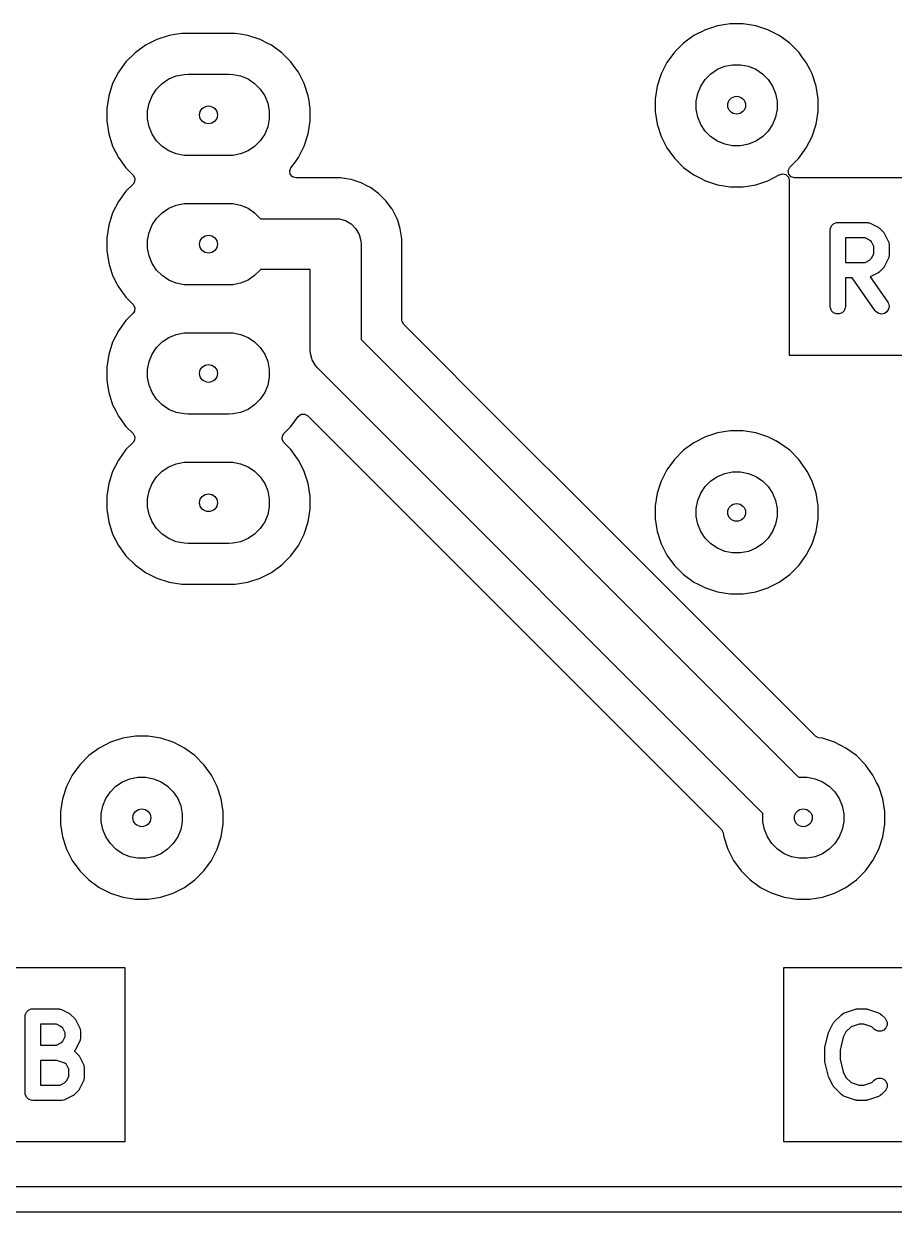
# Model space of a CAD drawing. Extents: x 20 to 124, y -124 to -20.
# Drawn here: x 71.18 to 88.29, y -124 to -100.65 of the extents above; entities that cross this region are included whole.
import ezdxf

# ---------------------------------------------------------------- set-up
doc = ezdxf.new("R2010")
doc.units = 0
doc.layers.add('BLACK', color=7, linetype='CONTINUOUS')
doc.layers.add('WHITE', color=7, linetype='CONTINUOUS')

msp = doc.modelspace()

# ---------------------------------------------------------------- linework, layer by layer
at = {"layer": 'BLACK', "linetype": 'CONTINUOUS'}
for p, q in [((74.188076, -100.854699), (74.035214, -100.87891)), ((74.284038, -100.8395), (74.188076, -100.854699)), ((75.335962, -100.8395), (74.284038, -100.8395)), ((75.43193, -100.8547), (75.335962, -100.8395)), ((75.584785, -100.87891), (75.43193, -100.8547)), ((84.575616, -100.76676), (84.351151, -100.881132)), ((84.815214, -100.68891), (84.575616, -100.76676)), ((84.939626, -100.669205), (84.815214, -100.68891)), ((85.064038, -100.6495), (84.939626, -100.669205)), ((85.315962, -100.6495), (85.064038, -100.6495)), ((85.564785, -100.68891), (85.315962, -100.6495)), ((85.804383, -100.76676), (85.564785, -100.68891)), ((85.958747, -100.845413), (85.804383, -100.76676)), ((86.028845, -100.88113), (85.958747, -100.845413)), ((73.571151, -101.071132), (73.36735, -101.219201)), ((73.795616, -100.95676), (73.571151, -101.071132)), ((74.035214, -100.87891), (73.795616, -100.95676)), ((75.824383, -100.95676), (75.584785, -100.87891)), ((75.978747, -101.035413), (75.824383, -100.95676)), ((76.048845, -101.07113), (75.978747, -101.035413)), ((76.048847, -101.071131), (76.048845, -101.07113)), ((76.048848, -101.071132), (76.048847, -101.071131)), ((76.252649, -101.219201), (76.048848, -101.071132)), ((84.147345, -101.029205), (83.969205, -101.207345)), ((84.14735, -101.029201), (84.147345, -101.029205)), ((84.351151, -100.881132), (84.14735, -101.029201)), ((86.028847, -100.881131), (86.028845, -100.88113)), ((86.028848, -100.881132), (86.028847, -100.881131)), ((86.232649, -101.029201), (86.028848, -100.881132)), ((86.232654, -101.029205), (86.232649, -101.029201)), ((86.410794, -101.207345), (86.232654, -101.029205)), ((73.367345, -101.219205), (73.189205, -101.397345)), ((73.36735, -101.219201), (73.367345, -101.219205)), ((76.252654, -101.219205), (76.252649, -101.219201)), ((76.430794, -101.397345), (76.252654, -101.219205)), ((83.969201, -101.20735), (83.821132, -101.411151)), ((83.969205, -101.207345), (83.969201, -101.20735)), ((86.410798, -101.20735), (86.410794, -101.207345)), ((86.480691, -101.30355), (86.410798, -101.20735)), ((86.55887, -101.411155), (86.480691, -101.30355)), ((73.189201, -101.39735), (73.041132, -101.601151)), ((73.189205, -101.397345), (73.189201, -101.39735)), ((76.430798, -101.39735), (76.430794, -101.397345)), ((76.495239, -101.486046), (76.430798, -101.39735)), ((76.57887, -101.601155), (76.495239, -101.486046)), ((83.821132, -101.411151), (83.70676, -101.635616)), ((84.682485, -101.631592), (84.812883, -101.544463)), ((84.812883, -101.544463), (84.957772, -101.484448)), ((84.957772, -101.484448), (85.111586, -101.453852)), ((85.111586, -101.453852), (85.268414, -101.453852)), ((85.268414, -101.453852), (85.422228, -101.484448)), ((85.422228, -101.484448), (85.567117, -101.544463)), ((85.567117, -101.544463), (85.697515, -101.631592)), ((86.631747, -101.554184), (86.55887, -101.411155)), ((86.673239, -101.635616), (86.631747, -101.554184)), ((73.041132, -101.601151), (72.92676, -101.825616)), ((73.902485, -101.821592), (74.032883, -101.734463)), ((74.032883, -101.734463), (74.177772, -101.674448)), ((74.177772, -101.674448), (74.331586, -101.643852)), ((74.331586, -101.643852), (74.41, -101.64)), ((74.41, -101.64), (75.21, -101.64)), ((75.21, -101.64), (75.288414, -101.643852)), ((75.288414, -101.643852), (75.442228, -101.674448)), ((75.442228, -101.674448), (75.587117, -101.734463)), ((75.587117, -101.734463), (75.717515, -101.821592)), ((76.651747, -101.744184), (76.57887, -101.601155)), ((76.693239, -101.825616), (76.651747, -101.744184)), ((83.70676, -101.635616), (83.62891, -101.875214)), ((84.484463, -101.872883), (84.571592, -101.742485)), ((84.571592, -101.742485), (84.682485, -101.631592)), ((85.697515, -101.631592), (85.808408, -101.742485)), ((85.808408, -101.742485), (85.895537, -101.872883)), ((86.673239, -101.635618), (86.673239, -101.635616)), ((86.673241, -101.635621), (86.673239, -101.635618)), ((86.75109, -101.875215), (86.673241, -101.635621)), ((72.92676, -101.825616), (72.84891, -102.065214)), ((73.704463, -102.062883), (73.791592, -101.932485)), ((73.791592, -101.932485), (73.902485, -101.821592)), ((75.717515, -101.821592), (75.828408, -101.932485)), ((75.828408, -101.932485), (75.915537, -102.062883)), ((76.693239, -101.825618), (76.693239, -101.825616)), ((76.693241, -101.825621), (76.693239, -101.825618)), ((76.77109, -102.065215), (76.693241, -101.825621)), ((83.62891, -101.875214), (83.5895, -102.124038)), ((84.393852, -102.171586), (84.424448, -102.017772)), ((84.424448, -102.017772), (84.484463, -101.872883)), ((85.895537, -101.872883), (85.955552, -102.017772)), ((85.955552, -102.017772), (85.986148, -102.171586)), ((86.7905, -102.124038), (86.75109, -101.875215)), ((72.84891, -102.065214), (72.8095, -102.314038)), ((73.613852, -102.361586), (73.644448, -102.207772)), ((73.644448, -102.207772), (73.704463, -102.062883)), ((75.915537, -102.062883), (75.975552, -102.207772)), ((75.975552, -102.207772), (76.006148, -102.361586)), ((76.780407, -102.124038), (76.77109, -102.065215)), ((76.8105, -102.314038), (76.780407, -102.124038)), ((83.5895, -102.124038), (83.5895, -102.375961)), ((84.393852, -102.328414), (84.393852, -102.171586)), ((85.986148, -102.171586), (85.986148, -102.328414)), ((86.7905, -102.375962), (86.7905, -102.124038)), ((72.8095, -102.314038), (72.8095, -102.565961)), ((73.613852, -102.518414), (73.613852, -102.361586)), ((76.006148, -102.361586), (76.006148, -102.518414)), ((76.8105, -102.565962), (76.8105, -102.314038)), ((83.5895, -102.375961), (83.62891, -102.624785)), ((84.424448, -102.482228), (84.393852, -102.328414)), ((84.484463, -102.627117), (84.424448, -102.482228)), ((85.955552, -102.482228), (85.895537, -102.627117)), ((85.986148, -102.328414), (85.955552, -102.482228)), ((86.75109, -102.624785), (86.7905, -102.375962)), ((72.8095, -102.565961), (72.84891, -102.814785)), ((73.644448, -102.672228), (73.613852, -102.518414)), ((73.704463, -102.817117), (73.644448, -102.672228)), ((75.975552, -102.672228), (75.915537, -102.817117)), ((76.006148, -102.518414), (75.975552, -102.672228)), ((76.77109, -102.814785), (76.8105, -102.565962)), ((83.62891, -102.624785), (83.70676, -102.864383)), ((84.571592, -102.757515), (84.484463, -102.627117)), ((85.895537, -102.627117), (85.808408, -102.757515)), ((86.673241, -102.864379), (86.75109, -102.624785)), ((72.84891, -102.814785), (72.92676, -103.054383)), ((73.791592, -102.947515), (73.704463, -102.817117)), ((73.902485, -103.058408), (73.791592, -102.947515)), ((75.828408, -102.947515), (75.717515, -103.058408)), ((75.915537, -102.817117), (75.828408, -102.947515)), ((76.693241, -103.054379), (76.77109, -102.814785)), ((83.70676, -102.864383), (83.821132, -103.088848)), ((84.682485, -102.868408), (84.571592, -102.757515)), ((84.812883, -102.955537), (84.682485, -102.868408)), ((84.957772, -103.015552), (84.812883, -102.955537)), ((85.567117, -102.955537), (85.422228, -103.015552)), ((85.697515, -102.868408), (85.567117, -102.955537)), ((85.808408, -102.757515), (85.697515, -102.868408)), ((86.55887, -103.088845), (86.673241, -102.864379)), ((72.92676, -103.054383), (73.041132, -103.278848)), ((74.032883, -103.145537), (73.902485, -103.058408)), ((74.177772, -103.205552), (74.032883, -103.145537)), ((74.331586, -103.236148), (74.177772, -103.205552)), ((75.442228, -103.205552), (75.288414, -103.236148)), ((75.587117, -103.145537), (75.442228, -103.205552)), ((75.717515, -103.058408), (75.587117, -103.145537)), ((76.57887, -103.278845), (76.693241, -103.054379)), ((83.821132, -103.088848), (83.969201, -103.292649)), ((85.111586, -103.046148), (84.957772, -103.015552)), ((85.268414, -103.046148), (85.111586, -103.046148)), ((85.422228, -103.015552), (85.268414, -103.046148)), ((86.410793, -103.292656), (86.55887, -103.088845)), ((73.041132, -103.278848), (73.189201, -103.482649)), ((74.41, -103.24), (74.331586, -103.236148)), ((75.21, -103.24), (74.41, -103.24)), ((75.288414, -103.236148), (75.21, -103.24)), ((76.430824, -103.482615), (76.519103, -103.361106)), ((76.519103, -103.361106), (76.57887, -103.278845)), ((83.969201, -103.292649), (83.969205, -103.292654)), ((83.969205, -103.292654), (84.147345, -103.470794)), ((86.240454, -103.462995), (86.309495, -103.393954)), ((86.309495, -103.393954), (86.410793, -103.292656)), ((73.189201, -103.482649), (73.189205, -103.482654)), ((73.189205, -103.482654), (73.32887, -103.622319)), ((73.32887, -103.622319), (73.362355, -103.683642)), ((76.408404, -103.537853), (76.430824, -103.482615)), ((76.418348, -103.607011), (76.408404, -103.537853)), ((76.464103, -103.659815), (76.418348, -103.607011)), ((76.531142, -103.6795), (76.464103, -103.659815)), ((84.147345, -103.470794), (84.14735, -103.470798)), ((84.14735, -103.470798), (84.239644, -103.537853)), ((84.239644, -103.537853), (84.351155, -103.61887)), ((84.351155, -103.61887), (84.480079, -103.68456)), ((85.804379, -103.733241), (86.028845, -103.61887)), ((86.028845, -103.61887), (86.028849, -103.618866)), ((86.028849, -103.618866), (86.028853, -103.618865)), ((86.028853, -103.618865), (86.033001, -103.616324)), ((86.033001, -103.616324), (86.034033, -103.618009)), ((86.034033, -103.618009), (86.091956, -103.597324)), ((86.091956, -103.597324), (86.160014, -103.61313)), ((86.160014, -103.61313), (86.208724, -103.663221)), ((86.205397, -103.533029), (86.234422, -103.469473)), ((86.215341, -103.602187), (86.205397, -103.533029)), ((86.208724, -103.663221), (86.223071, -103.72112)), ((86.261096, -103.654991), (86.215341, -103.602187)), ((86.234422, -103.469473), (86.240454, -103.462995)), ((86.328135, -103.674676), (86.261096, -103.654991)), ((91.671865, -103.674676), (86.328135, -103.674676)), ((73.32887, -103.797681), (73.189205, -103.937345)), ((73.357371, -103.753334), (73.32887, -103.797681)), ((73.362355, -103.683642), (73.357371, -103.753334)), ((77.414051, -103.6795), (76.531142, -103.6795)), ((77.414052, -103.6795), (77.414051, -103.6795)), ((77.440203, -103.683642), (77.414052, -103.6795)), ((77.616234, -103.711522), (77.440203, -103.683642)), ((77.810923, -103.774781), (77.616234, -103.711522)), ((77.936353, -103.838691), (77.810923, -103.774781)), ((77.99331, -103.867713), (77.936353, -103.838691)), ((77.993312, -103.867714), (77.99331, -103.867713)), ((77.993313, -103.867715), (77.993312, -103.867714)), ((78.158913, -103.988028), (77.993313, -103.867715)), ((84.480079, -103.68456), (84.575616, -103.733239)), ((84.575616, -103.733239), (84.575618, -103.733239)), ((84.575618, -103.733239), (84.575621, -103.733241)), ((84.575621, -103.733241), (84.815215, -103.81109)), ((84.815215, -103.81109), (85.064038, -103.8505)), ((85.064038, -103.8505), (85.064039, -103.8505)), ((85.064039, -103.8505), (85.315961, -103.8505)), ((85.315961, -103.8505), (85.315962, -103.8505)), ((85.315962, -103.8505), (85.564785, -103.81109)), ((85.564785, -103.81109), (85.804379, -103.733241)), ((86.223071, -103.72112), (86.223071, -107.161655)), ((73.041132, -104.141151), (72.92676, -104.365616)), ((73.189201, -103.93735), (73.041132, -104.141151)), ((73.189205, -103.937345), (73.189201, -103.93735)), ((78.303671, -104.132786), (78.158913, -103.988028)), ((78.416256, -104.287749), (78.303671, -104.132786)), ((72.92676, -104.365616), (72.84891, -104.605214)), ((73.791592, -104.472485), (73.902485, -104.361592)), ((73.902485, -104.361592), (74.032883, -104.274463)), ((74.032883, -104.274463), (74.177772, -104.214448)), ((74.177772, -104.214448), (74.331586, -104.183852)), ((74.331586, -104.183852), (74.41, -104.18)), ((74.41, -104.18), (75.21, -104.18)), ((75.21, -104.18), (75.288414, -104.183852)), ((75.288414, -104.183852), (75.442228, -104.214448)), ((75.442228, -104.214448), (75.587117, -104.274463)), ((75.587117, -104.274463), (75.717515, -104.361592)), ((75.717515, -104.361592), (75.828408, -104.472485)), ((78.423987, -104.29839), (78.416256, -104.287749)), ((78.483203, -104.414607), (78.423987, -104.29839)), ((72.84891, -104.605214), (72.829158, -104.729921)), ((73.644448, -104.747772), (73.704463, -104.602883)), ((73.704463, -104.602883), (73.791592, -104.472485)), ((75.828408, -104.472485), (75.833429, -104.48)), ((75.833429, -104.48), (77.3117, -104.48)), ((77.3117, -104.48), (77.376963, -104.484278)), ((77.376963, -104.484278), (77.503042, -104.51806)), ((77.503042, -104.51806), (77.616081, -104.583323)), ((77.616081, -104.583323), (77.708377, -104.675619)), ((78.516918, -104.480776), (78.483203, -104.414607)), ((78.516918, -104.480778), (78.516918, -104.480776)), ((78.51692, -104.480781), (78.516918, -104.480778)), ((78.528586, -104.516685), (78.51692, -104.480781)), ((78.580177, -104.675465), (78.528586, -104.516685)), ((87.053851, -104.619992), (87.095235, -104.578608)), ((87.095235, -104.578608), (87.149307, -104.55621)), ((87.149307, -104.55621), (87.178571, -104.553328)), ((87.178571, -104.553328), (87.75, -104.553328)), ((87.75, -104.553328), (87.779264, -104.55621)), ((87.779264, -104.55621), (87.784244, -104.558273)), ((87.784244, -104.558273), (87.789619, -104.558655)), ((87.789619, -104.558655), (87.817082, -104.569164)), ((87.817082, -104.569164), (87.959939, -104.640593)), ((72.829158, -104.729921), (72.8095, -104.854038)), ((73.613852, -104.901586), (73.644448, -104.747772)), ((77.708377, -104.675619), (77.77364, -104.788658)), ((77.77364, -104.788658), (77.807422, -104.914737)), ((78.6122, -104.877648), (78.580177, -104.675465)), ((87.028571, -104.703328), (87.031453, -104.674064)), ((87.028571, -106.203328), (87.028571, -104.703328)), ((87.031453, -104.674064), (87.053851, -104.619992)), ((87.959939, -104.640593), (87.972534, -104.648521)), ((87.972534, -104.648521), (87.976191, -104.650036)), ((87.976191, -104.650036), (87.980308, -104.653415)), ((87.980308, -104.653415), (87.984825, -104.656258)), ((87.984825, -104.656258), (87.987422, -104.659252)), ((87.987422, -104.659252), (87.998922, -104.66869)), ((87.998922, -104.66869), (88.070351, -104.740118)), ((88.070351, -104.740118), (88.079793, -104.751623)), ((88.079793, -104.751623), (88.082785, -104.754218)), ((88.082785, -104.754218), (88.085624, -104.758728)), ((88.085624, -104.758728), (88.089006, -104.762849)), ((88.089006, -104.762849), (88.090521, -104.766508)), ((88.090521, -104.766508), (88.09845, -104.779103)), ((88.09845, -104.779103), (88.169878, -104.921961)), ((72.8095, -104.854038), (72.8095, -105.105962)), ((73.613852, -105.058414), (73.613852, -104.901586)), ((73.644448, -105.212228), (73.613852, -105.058414)), ((77.807422, -104.914737), (77.8117, -104.98)), ((77.8117, -104.98), (77.8117, -106.854593)), ((78.6122, -106.471653), (78.6122, -104.877648)), ((87.71459, -104.853328), (87.328571, -104.853328)), ((87.328571, -104.853328), (87.328571, -105.339042)), ((87.804004, -104.898035), (87.71459, -104.853328)), ((87.841008, -104.935039), (87.804004, -104.898035)), ((87.885714, -105.024451), (87.841008, -104.935039)), ((87.885714, -105.167918), (87.885714, -105.024451)), ((88.169878, -104.921961), (88.180388, -104.949424)), ((88.180388, -104.949424), (88.180769, -104.954799)), ((88.180769, -104.954799), (88.182832, -104.959778)), ((88.182832, -104.959778), (88.185714, -104.989042)), ((88.185714, -104.989042), (88.185714, -105.203328)), ((72.8095, -105.105962), (72.829199, -105.230338)), ((72.829199, -105.230338), (72.84891, -105.354785)), ((73.704463, -105.357117), (73.644448, -105.212228)), ((87.71459, -105.339042), (87.804002, -105.294336)), ((87.804002, -105.294336), (87.841007, -105.257331)), ((87.841007, -105.257331), (87.885714, -105.167918)), ((88.169878, -105.270409), (88.09845, -105.413267)), ((88.180388, -105.242946), (88.169878, -105.270409)), ((88.180769, -105.23757), (88.180388, -105.242946)), ((88.182832, -105.232592), (88.180769, -105.23757)), ((88.185714, -105.203328), (88.182832, -105.232592)), ((72.84891, -105.354785), (72.92676, -105.594383)), ((73.791592, -105.487515), (73.704463, -105.357117)), ((73.902485, -105.598408), (73.791592, -105.487515)), ((75.828408, -105.487515), (75.717515, -105.598408)), ((75.833429, -105.48), (75.828408, -105.487515)), ((76.8117, -105.48), (75.833429, -105.48)), ((76.8117, -107.0617), (76.8117, -105.48)), ((87.328571, -105.339042), (87.71459, -105.339042)), ((87.972532, -105.54385), (87.959939, -105.551778)), ((87.976192, -105.542335), (87.972532, -105.54385)), ((87.980311, -105.538953), (87.976192, -105.542335)), ((87.984825, -105.536113), (87.980311, -105.538953)), ((87.987421, -105.533119), (87.984825, -105.536113)), ((87.998923, -105.52368), (87.987421, -105.533119)), ((88.070352, -105.452251), (87.998923, -105.52368)), ((88.079793, -105.440746), (88.070352, -105.452251)), ((88.082785, -105.438152), (88.079793, -105.440746)), ((88.085623, -105.433642), (88.082785, -105.438152)), ((88.089007, -105.42952), (88.085623, -105.433642)), ((88.090523, -105.425858), (88.089007, -105.42952)), ((88.09845, -105.413267), (88.090523, -105.425858)), ((72.92676, -105.594383), (73.005413, -105.748747)), ((73.005413, -105.748747), (73.031646, -105.800232)), ((74.032883, -105.685537), (73.902485, -105.598408)), ((74.177772, -105.745552), (74.032883, -105.685537)), ((74.331586, -105.776148), (74.177772, -105.745552)), ((74.41, -105.78), (74.331586, -105.776148)), ((75.288414, -105.776148), (75.21, -105.78)), ((75.442228, -105.745552), (75.288414, -105.776148)), ((75.587117, -105.685537), (75.442228, -105.745552)), ((75.717515, -105.598408), (75.587117, -105.685537)), ((87.457616, -105.639042), (87.328571, -105.639042)), ((87.328571, -105.639042), (87.328571, -106.203328)), ((87.912829, -106.289347), (87.457616, -105.639042)), ((87.817082, -105.623206), (87.813647, -105.62452)), ((87.813647, -105.62452), (88.158599, -106.117309)), ((87.959939, -105.551778), (87.817082, -105.623206)), ((73.031646, -105.800232), (73.041132, -105.818848)), ((73.041132, -105.818848), (73.189201, -106.022649)), ((75.21, -105.78), (74.41, -105.78)), ((73.189201, -106.022649), (73.189205, -106.022654)), ((73.189205, -106.022654), (73.32887, -106.162319)), ((73.32887, -106.162319), (73.362355, -106.223642)), ((73.362355, -106.223642), (73.357371, -106.293334)), ((87.031453, -106.232592), (87.028571, -106.203328)), ((87.053851, -106.286664), (87.031453, -106.232592)), ((87.325689, -106.232592), (87.303291, -106.286664)), ((87.328571, -106.203328), (87.325689, -106.232592)), ((88.158599, -106.117309), (88.17302, -106.142935)), ((88.17302, -106.142935), (88.185679, -106.200077)), ((88.185679, -106.200077), (88.175508, -106.257713)), ((73.189201, -106.47735), (73.041132, -106.681151)), ((73.189205, -106.477345), (73.189201, -106.47735)), ((73.32887, -106.337681), (73.189205, -106.477345)), ((73.357371, -106.293334), (73.32887, -106.337681)), ((78.615034, -106.498011), (78.6122, -106.471653)), ((87.095235, -106.328048), (87.053851, -106.286664)), ((87.149307, -106.350446), (87.095235, -106.328048)), ((87.207835, -106.350446), (87.149307, -106.350446)), ((87.261907, -106.328048), (87.207835, -106.350446)), ((87.303291, -106.286664), (87.261907, -106.328048)), ((87.931972, -106.311669), (87.912829, -106.289347)), ((87.981329, -106.343122), (87.931972, -106.311669)), ((88.038965, -106.353293), (87.981329, -106.343122)), ((88.096107, -106.340634), (88.038965, -106.353293)), ((88.144055, -106.30707), (88.096107, -106.340634)), ((88.175508, -106.257713), (88.144055, -106.30707)), ((73.041132, -106.681151), (72.92676, -106.905616)), ((78.648519, -106.559334), (78.615034, -106.498011)), ((80.70084, -108.611655), (78.648519, -106.559334)), ((72.92676, -106.905616), (72.84891, -107.145214)), ((73.791592, -107.012485), (73.902485, -106.901592)), ((73.902485, -106.901592), (74.032883, -106.814463)), ((74.032883, -106.814463), (74.177772, -106.754448)), ((74.177772, -106.754448), (74.331586, -106.723852)), ((74.331586, -106.723852), (74.41, -106.72)), ((74.41, -106.72), (75.21, -106.72)), ((75.21, -106.72), (75.288414, -106.723852)), ((75.288414, -106.723852), (75.442228, -106.754448)), ((75.442228, -106.754448), (75.587117, -106.814463)), ((75.587117, -106.814463), (75.717515, -106.901592)), ((75.717515, -106.901592), (75.828408, -107.012485)), ((77.8117, -106.854593), (86.412722, -115.455615)), ((72.84891, -107.145214), (72.829198, -107.269668)), ((73.644448, -107.287772), (73.704463, -107.142883)), ((73.704463, -107.142883), (73.791592, -107.012485)), ((75.828408, -107.012485), (75.915537, -107.142883)), ((75.915537, -107.142883), (75.975552, -107.287772)), ((76.815977, -107.126947), (76.8117, -107.0617)), ((76.815977, -107.126963), (76.815977, -107.126947)), ((76.842024, -107.224172), (76.815977, -107.126963)), ((86.223071, -107.161655), (91.919785, -107.161655)), ((72.829198, -107.269668), (72.8095, -107.394038)), ((72.8095, -107.394038), (72.8095, -107.645962)), ((73.613852, -107.441586), (73.644448, -107.287772)), ((75.975552, -107.287772), (76.006148, -107.441586)), ((76.84976, -107.253042), (76.842024, -107.224172)), ((76.915023, -107.366081), (76.84976, -107.253042)), ((76.915038, -107.366096), (76.915023, -107.366081)), ((76.958147, -107.415253), (76.915038, -107.366096)), ((73.613852, -107.598414), (73.613852, -107.441586)), ((73.644448, -107.752228), (73.613852, -107.598414)), ((76.006148, -107.598414), (75.975552, -107.752228)), ((76.006148, -107.441586), (76.006148, -107.598414)), ((85.705615, -116.162722), (76.958147, -107.415253)), ((72.8095, -107.645962), (72.825361, -107.746103)), ((72.825361, -107.746103), (72.84891, -107.894785)), ((73.704463, -107.897117), (73.644448, -107.752228)), ((75.975552, -107.752228), (75.915537, -107.897117)), ((72.84891, -107.894785), (72.92676, -108.134383)), ((73.791592, -108.027515), (73.704463, -107.897117)), ((73.902485, -108.138408), (73.791592, -108.027515)), ((75.828408, -108.027515), (75.717515, -108.138408)), ((75.915537, -107.897117), (75.828408, -108.027515)), ((72.92676, -108.134383), (72.986823, -108.252262)), ((72.986823, -108.252262), (73.022933, -108.323132)), ((73.022933, -108.323132), (73.041132, -108.358848)), ((74.032883, -108.225537), (73.902485, -108.138408)), ((74.177772, -108.285552), (74.032883, -108.225537)), ((74.331586, -108.316148), (74.177772, -108.285552)), ((74.41, -108.32), (74.331586, -108.316148)), ((75.21, -108.32), (74.41, -108.32)), ((75.288414, -108.316148), (75.21, -108.32)), ((75.442228, -108.285552), (75.288414, -108.316148)), ((75.587117, -108.225537), (75.442228, -108.285552)), ((75.717515, -108.138408), (75.587117, -108.225537)), ((76.57382, -108.365795), (76.629147, -108.323132)), ((76.629147, -108.323132), (76.698761, -108.317153)), ((76.698761, -108.317153), (76.760556, -108.349758)), ((73.041132, -108.358848), (73.189201, -108.562649)), ((73.189201, -108.562649), (73.189205, -108.562654)), ((73.189205, -108.562654), (73.32887, -108.702319)), ((76.343949, -108.6495), (76.430793, -108.562656)), ((76.430793, -108.562656), (76.57382, -108.365795)), ((76.760556, -108.349758), (76.761817, -108.351002)), ((76.761817, -108.351002), (84.892223, -116.481408)), ((73.32887, -108.702319), (73.362355, -108.763642)), ((73.362355, -108.763642), (73.357371, -108.833334)), ((76.257645, -108.816358), (76.262629, -108.746666)), ((76.262629, -108.746666), (76.29113, -108.702319)), ((76.29113, -108.702319), (76.343949, -108.6495)), ((82.213223, -110.124038), (80.70084, -108.611655)), ((84.575616, -108.76676), (84.351151, -108.881132)), ((84.815214, -108.68891), (84.575616, -108.76676)), ((84.939626, -108.669205), (84.815214, -108.68891)), ((85.064038, -108.6495), (84.939626, -108.669205)), ((85.315962, -108.6495), (85.064038, -108.6495)), ((85.564785, -108.68891), (85.315962, -108.6495)), ((85.804383, -108.76676), (85.564785, -108.68891)), ((85.958747, -108.845413), (85.804383, -108.76676)), ((73.189201, -109.01735), (73.041132, -109.221151)), ((73.189205, -109.017345), (73.189201, -109.01735)), ((73.32887, -108.877681), (73.189205, -109.017345)), ((73.357371, -108.833334), (73.32887, -108.877681)), ((76.29113, -108.877681), (76.257645, -108.816358)), ((76.430794, -109.017345), (76.29113, -108.877681)), ((76.430798, -109.01735), (76.430794, -109.017345)), ((76.559952, -109.195117), (76.430798, -109.01735)), ((84.147345, -109.029205), (83.969205, -109.207345)), ((84.14735, -109.029201), (84.147345, -109.029205)), ((84.351151, -108.881132), (84.14735, -109.029201)), ((86.028845, -108.88113), (85.958747, -108.845413)), ((86.028847, -108.881131), (86.028845, -108.88113)), ((86.028848, -108.881132), (86.028847, -108.881131)), ((86.232649, -109.029201), (86.028848, -108.881132)), ((86.232654, -109.029205), (86.232649, -109.029201)), ((86.410794, -109.207345), (86.232654, -109.029205)), ((73.041132, -109.221151), (72.92676, -109.445616)), ((74.177772, -109.294448), (74.331586, -109.263852)), ((74.331586, -109.263852), (74.41, -109.26)), ((74.41, -109.26), (75.21, -109.26)), ((75.21, -109.26), (75.288414, -109.263852)), ((75.288414, -109.263852), (75.442228, -109.294448)), ((76.57887, -109.221155), (76.559952, -109.195117)), ((76.651747, -109.364184), (76.57887, -109.221155)), ((83.969201, -109.20735), (83.821132, -109.411151)), ((83.969205, -109.207345), (83.969201, -109.20735)), ((86.410798, -109.20735), (86.410794, -109.207345)), ((86.539952, -109.385117), (86.410798, -109.20735)), ((72.92676, -109.445616), (72.84891, -109.685214)), ((73.791592, -109.552485), (73.902485, -109.441592)), ((73.902485, -109.441592), (74.032883, -109.354463)), ((74.032883, -109.354463), (74.177772, -109.294448)), ((75.442228, -109.294448), (75.587117, -109.354463)), ((75.587117, -109.354463), (75.717515, -109.441592)), ((75.717515, -109.441592), (75.828408, -109.552485)), ((76.693239, -109.445616), (76.651747, -109.364184)), ((76.693239, -109.445618), (76.693239, -109.445616)), ((76.693241, -109.445621), (76.693239, -109.445618)), ((76.77109, -109.685215), (76.693241, -109.445621)), ((83.821132, -109.411151), (83.70676, -109.635616)), ((84.812883, -109.544463), (84.957772, -109.484448)), ((84.957772, -109.484448), (85.111586, -109.453852)), ((85.111586, -109.453852), (85.268414, -109.453852)), ((85.268414, -109.453852), (85.422228, -109.484448)), ((85.422228, -109.484448), (85.567117, -109.544463)), ((86.55887, -109.411155), (86.539952, -109.385117)), ((86.576431, -109.445621), (86.55887, -109.411155)), ((86.673239, -109.635616), (86.576431, -109.445621)), ((72.84891, -109.685214), (72.8095, -109.934038)), ((73.644448, -109.827772), (73.704463, -109.682883)), ((73.704463, -109.682883), (73.791592, -109.552485)), ((75.828408, -109.552485), (75.915537, -109.682883)), ((75.915537, -109.682883), (75.975552, -109.827772)), ((76.8105, -109.934038), (76.77109, -109.685215)), ((83.70676, -109.635616), (83.62891, -109.875214)), ((84.484463, -109.872883), (84.571592, -109.742485)), ((84.571592, -109.742485), (84.682485, -109.631592)), ((84.682485, -109.631592), (84.812883, -109.544463)), ((85.567117, -109.544463), (85.697515, -109.631592)), ((85.697515, -109.631592), (85.808408, -109.742485)), ((85.808408, -109.742485), (85.895537, -109.872883)), ((86.673239, -109.635618), (86.673239, -109.635616)), ((86.673241, -109.635621), (86.673239, -109.635618)), ((86.75109, -109.875215), (86.673241, -109.635621)), ((72.8095, -109.934038), (72.8095, -110.185961)), ((73.613852, -109.981586), (73.644448, -109.827772)), ((75.975552, -109.827772), (76.006148, -109.981586)), ((76.8105, -110.185962), (76.8105, -109.934038)), ((83.62891, -109.875214), (83.5895, -110.124038)), ((84.424448, -110.017772), (84.484463, -109.872883)), ((85.895537, -109.872883), (85.955552, -110.017772)), ((86.7905, -110.124038), (86.75109, -109.875215)), ((72.8095, -110.185961), (72.84891, -110.434785)), ((73.613852, -110.138414), (73.613852, -109.981586)), ((73.644448, -110.292228), (73.613852, -110.138414)), ((76.006148, -110.138414), (75.975552, -110.292228)), ((76.006148, -109.981586), (76.006148, -110.138414)), ((76.77109, -110.434785), (76.8105, -110.185962)), ((86.731408, -114.642223), (82.213223, -110.124038)), ((83.5895, -110.124038), (83.5895, -110.375961)), ((84.393852, -110.171586), (84.424448, -110.017772)), ((84.393852, -110.328414), (84.393852, -110.171586)), ((85.955552, -110.017772), (85.986148, -110.171586)), ((85.986148, -110.171586), (85.986148, -110.328414)), ((86.7905, -110.375962), (86.7905, -110.124038)), ((72.84891, -110.434785), (72.92676, -110.674383)), ((73.704463, -110.437117), (73.644448, -110.292228)), ((73.791592, -110.567515), (73.704463, -110.437117)), ((75.915537, -110.437117), (75.828408, -110.567515)), ((75.975552, -110.292228), (75.915537, -110.437117)), ((76.693241, -110.674379), (76.77109, -110.434785)), ((83.5895, -110.375961), (83.62891, -110.624785)), ((84.424448, -110.482228), (84.393852, -110.328414)), ((85.986148, -110.328414), (85.955552, -110.482228)), ((86.75109, -110.624785), (86.7905, -110.375962)), ((72.92676, -110.674383), (73.041132, -110.898848)), ((73.902485, -110.678408), (73.791592, -110.567515)), ((74.032883, -110.765537), (73.902485, -110.678408)), ((75.717515, -110.678408), (75.587117, -110.765537)), ((75.828408, -110.567515), (75.717515, -110.678408)), ((76.57887, -110.898845), (76.693241, -110.674379)), ((83.62891, -110.624785), (83.70676, -110.864383)), ((84.484463, -110.627117), (84.424448, -110.482228)), ((84.571592, -110.757515), (84.484463, -110.627117)), ((85.895537, -110.627117), (85.808408, -110.757515)), ((85.955552, -110.482228), (85.895537, -110.627117)), ((86.673241, -110.864379), (86.75109, -110.624785)), ((73.041132, -110.898848), (73.189201, -111.102649)), ((74.177772, -110.825552), (74.032883, -110.765537)), ((74.331586, -110.856148), (74.177772, -110.825552)), ((74.41, -110.86), (74.331586, -110.856148)), ((75.21, -110.86), (74.41, -110.86)), ((75.288414, -110.856148), (75.21, -110.86)), ((75.442228, -110.825552), (75.288414, -110.856148)), ((75.587117, -110.765537), (75.442228, -110.825552)), ((76.430793, -111.102656), (76.57887, -110.898845)), ((83.70676, -110.864383), (83.821132, -111.088848)), ((84.682485, -110.868408), (84.571592, -110.757515)), ((84.812883, -110.955537), (84.682485, -110.868408)), ((85.697515, -110.868408), (85.567117, -110.955537)), ((85.808408, -110.757515), (85.697515, -110.868408)), ((86.55887, -111.088845), (86.673241, -110.864379)), ((73.189201, -111.102649), (73.189205, -111.102654)), ((73.189205, -111.102654), (73.367345, -111.280794)), ((76.252656, -111.280793), (76.430793, -111.102656)), ((83.821132, -111.088848), (83.969201, -111.292649)), ((84.957772, -111.015552), (84.812883, -110.955537)), ((85.111586, -111.046148), (84.957772, -111.015552)), ((85.268414, -111.046148), (85.111586, -111.046148)), ((85.422228, -111.015552), (85.268414, -111.046148)), ((85.567117, -110.955537), (85.422228, -111.015552)), ((86.410793, -111.292656), (86.55887, -111.088845)), ((73.367345, -111.280794), (73.36735, -111.280798)), ((73.36735, -111.280798), (73.545117, -111.409952)), ((76.048845, -111.42887), (76.252656, -111.280793)), ((83.969201, -111.292649), (83.969205, -111.292654)), ((83.969205, -111.292654), (84.147345, -111.470794)), ((86.232656, -111.470793), (86.410793, -111.292656)), ((73.545117, -111.409952), (73.571155, -111.42887)), ((73.571155, -111.42887), (73.714184, -111.501747)), ((73.714184, -111.501747), (73.795616, -111.543239)), ((73.795616, -111.543239), (73.795618, -111.543239)), ((73.795618, -111.543239), (73.795621, -111.543241)), ((73.795621, -111.543241), (74.035215, -111.62109)), ((75.584785, -111.62109), (75.824379, -111.543241)), ((75.824379, -111.543241), (76.048845, -111.42887)), ((84.147345, -111.470794), (84.14735, -111.470798)), ((84.14735, -111.470798), (84.24706, -111.543241)), ((84.24706, -111.543241), (84.351155, -111.61887)), ((86.028845, -111.61887), (86.232656, -111.470793)), ((74.035215, -111.62109), (74.284038, -111.6605)), ((74.284038, -111.6605), (74.284039, -111.6605)), ((74.284039, -111.6605), (75.335961, -111.6605)), ((75.335961, -111.6605), (75.335962, -111.6605)), ((75.335962, -111.6605), (75.584785, -111.62109)), ((84.351155, -111.61887), (84.432859, -111.6605)), ((84.432859, -111.6605), (84.575616, -111.733239)), ((84.575616, -111.733239), (84.575618, -111.733239)), ((84.575618, -111.733239), (84.575621, -111.733241)), ((84.575621, -111.733241), (84.815215, -111.81109)), ((84.815215, -111.81109), (85.064038, -111.8505)), ((85.315962, -111.8505), (85.564785, -111.81109)), ((85.564785, -111.81109), (85.804379, -111.733241)), ((85.804379, -111.733241), (86.028845, -111.61887)), ((85.064038, -111.8505), (85.064039, -111.8505)), ((85.064039, -111.8505), (85.315961, -111.8505)), ((85.315961, -111.8505), (85.315962, -111.8505)), ((73.374038, -114.6495), (73.249626, -114.669205)), ((73.625962, -114.6495), (73.374038, -114.6495)), ((73.874779, -114.688909), (73.625962, -114.6495)), ((86.736555, -114.647085), (86.731408, -114.642223)), ((86.799689, -114.677015), (86.736555, -114.647085)), ((72.661151, -114.881132), (72.45735, -115.029201)), ((72.885616, -114.76676), (72.661151, -114.881132)), ((73.125214, -114.68891), (72.885616, -114.76676)), ((73.249626, -114.669205), (73.125214, -114.68891)), ((73.874785, -114.68891), (73.874779, -114.688909)), ((74.114383, -114.76676), (73.874785, -114.68891)), ((74.268747, -114.845413), (74.114383, -114.76676)), ((74.338845, -114.88113), (74.268747, -114.845413)), ((74.338847, -114.881131), (74.338845, -114.88113)), ((74.338848, -114.881132), (74.338847, -114.881131)), ((74.542649, -115.029201), (74.338848, -114.881132)), ((86.874783, -114.688909), (86.799689, -114.677015)), ((86.994582, -114.727834), (86.874783, -114.688909)), ((87.114379, -114.766759), (86.994582, -114.727834)), ((87.338845, -114.88113), (87.114379, -114.766759)), ((87.338847, -114.881131), (87.338845, -114.88113)), ((87.338848, -114.881132), (87.338847, -114.881131)), ((87.542649, -115.029201), (87.338848, -114.881132)), ((72.457345, -115.029205), (72.279205, -115.207345)), ((72.45735, -115.029201), (72.457345, -115.029205)), ((74.542654, -115.029205), (74.542649, -115.029201)), ((74.720794, -115.207345), (74.542654, -115.029205)), ((87.542654, -115.029205), (87.542649, -115.029201)), ((87.720794, -115.207345), (87.542654, -115.029205)), ((72.279201, -115.20735), (72.131132, -115.411151)), ((72.279205, -115.207345), (72.279201, -115.20735)), ((74.720798, -115.20735), (74.720794, -115.207345)), ((74.782776, -115.292656), (74.720798, -115.20735)), ((74.86887, -115.411155), (74.782776, -115.292656)), ((87.720798, -115.20735), (87.720794, -115.207345)), ((87.782776, -115.292656), (87.720798, -115.20735)), ((87.86887, -115.411155), (87.782776, -115.292656)), ((72.131132, -115.411151), (72.01676, -115.635616)), ((72.992485, -115.631592), (73.122883, -115.544463)), ((73.122883, -115.544463), (73.267772, -115.484448)), ((73.267772, -115.484448), (73.421586, -115.453852)), ((73.421586, -115.453852), (73.578414, -115.453852)), ((73.578414, -115.453852), (73.732228, -115.484448)), ((73.732228, -115.484448), (73.877117, -115.544463)), ((73.877117, -115.544463), (74.007515, -115.631592)), ((74.941747, -115.554184), (74.86887, -115.411155)), ((74.983239, -115.635616), (74.941747, -115.554184)), ((86.412722, -115.455615), (86.421586, -115.453852)), ((86.421586, -115.453852), (86.578414, -115.453852)), ((86.578414, -115.453852), (86.732228, -115.484448)), ((86.732228, -115.484448), (86.877117, -115.544463)), ((86.877117, -115.544463), (87.007515, -115.631592)), ((87.941747, -115.554184), (87.86887, -115.411155)), ((87.983239, -115.635616), (87.941747, -115.554184)), ((72.01676, -115.635616), (71.93891, -115.875214)), ((72.794463, -115.872883), (72.881592, -115.742485)), ((72.881592, -115.742485), (72.992485, -115.631592)), ((74.007515, -115.631592), (74.118408, -115.742485)), ((74.118408, -115.742485), (74.205537, -115.872883)), ((74.983239, -115.635618), (74.983239, -115.635616)), ((74.983241, -115.635621), (74.983239, -115.635618)), ((75.06109, -115.875215), (74.983241, -115.635621)), ((87.007515, -115.631592), (87.118408, -115.742485)), ((87.118408, -115.742485), (87.205537, -115.872883)), ((87.983239, -115.635618), (87.983239, -115.635616)), ((87.983241, -115.635621), (87.983239, -115.635618)), ((88.06109, -115.875215), (87.983241, -115.635621)), ((71.93891, -115.875214), (71.8995, -116.124038)), ((72.703852, -116.171586), (72.734448, -116.017772)), ((72.734448, -116.017772), (72.794463, -115.872883)), ((74.205537, -115.872883), (74.265552, -116.017772)), ((74.265552, -116.017772), (74.296148, -116.171586)), ((75.1005, -116.124038), (75.06109, -115.875215)), ((87.205537, -115.872883), (87.265552, -116.017772)), ((87.265552, -116.017772), (87.296148, -116.171586)), ((88.1005, -116.124038), (88.06109, -115.875215)), ((71.8995, -116.124038), (71.8995, -116.375961)), ((72.703852, -116.328414), (72.703852, -116.171586)), ((74.296148, -116.171586), (74.296148, -116.328414)), ((75.1005, -116.375962), (75.1005, -116.124038)), ((85.703852, -116.171586), (85.705615, -116.162722)), ((85.703852, -116.328414), (85.703852, -116.171586)), ((87.296148, -116.171586), (87.296148, -116.328414)), ((88.1005, -116.375962), (88.1005, -116.124038)), ((71.8995, -116.375961), (71.93891, -116.624785)), ((72.734448, -116.482228), (72.703852, -116.328414)), ((72.794463, -116.627117), (72.734448, -116.482228)), ((74.265552, -116.482228), (74.205537, -116.627117)), ((74.296148, -116.328414), (74.265552, -116.482228)), ((75.06109, -116.624785), (75.1005, -116.375962)), ((84.892223, -116.481408), (84.925708, -116.542731)), ((85.734448, -116.482228), (85.703852, -116.328414)), ((85.794463, -116.627117), (85.734448, -116.482228)), ((87.265552, -116.482228), (87.205537, -116.627117)), ((87.296148, -116.328414), (87.265552, -116.482228)), ((88.06109, -116.624785), (88.1005, -116.375962)), ((71.93891, -116.624785), (72.01676, -116.864383)), ((72.881592, -116.757515), (72.794463, -116.627117)), ((74.205537, -116.627117), (74.118408, -116.757515)), ((74.983241, -116.864379), (75.06109, -116.624785)), ((84.925708, -116.542731), (84.927015, -116.549689)), ((84.927015, -116.549689), (84.938909, -116.624783)), ((84.938909, -116.624783), (85.01676, -116.864381)), ((85.881592, -116.757515), (85.794463, -116.627117)), ((87.205537, -116.627117), (87.118408, -116.757515)), ((87.983241, -116.864379), (88.06109, -116.624785)), ((72.01676, -116.864383), (72.131132, -117.088848)), ((72.992485, -116.868408), (72.881592, -116.757515)), ((73.122883, -116.955537), (72.992485, -116.868408)), ((73.267772, -117.015552), (73.122883, -116.955537)), ((73.877117, -116.955537), (73.732228, -117.015552)), ((74.007515, -116.868408), (73.877117, -116.955537)), ((74.118408, -116.757515), (74.007515, -116.868408)), ((74.86887, -117.088845), (74.983241, -116.864379)), ((85.01676, -116.864381), (85.131132, -117.088848)), ((85.992485, -116.868408), (85.881592, -116.757515)), ((86.122883, -116.955537), (85.992485, -116.868408)), ((86.267772, -117.015552), (86.122883, -116.955537)), ((86.877117, -116.955537), (86.732228, -117.015552)), ((87.007515, -116.868408), (86.877117, -116.955537)), ((87.118408, -116.757515), (87.007515, -116.868408)), ((87.86887, -117.088845), (87.983241, -116.864379)), ((72.131132, -117.088848), (72.279201, -117.292649)), ((73.421586, -117.046148), (73.267772, -117.015552)), ((73.578414, -117.046148), (73.421586, -117.046148)), ((73.732228, -117.015552), (73.578414, -117.046148)), ((74.720793, -117.292656), (74.86887, -117.088845)), ((85.131132, -117.088848), (85.279201, -117.292649)), ((86.421586, -117.046148), (86.267772, -117.015552)), ((86.578414, -117.046148), (86.421586, -117.046148)), ((86.732228, -117.015552), (86.578414, -117.046148)), ((87.720793, -117.292656), (87.86887, -117.088845)), ((72.279201, -117.292649), (72.279205, -117.292654)), ((72.279205, -117.292654), (72.457345, -117.470794)), ((74.542656, -117.470793), (74.720793, -117.292656)), ((85.279201, -117.292649), (85.279205, -117.292654)), ((85.279205, -117.292654), (85.457345, -117.470794)), ((87.542656, -117.470793), (87.720793, -117.292656)), ((72.457345, -117.470794), (72.45735, -117.470798)), ((72.45735, -117.470798), (72.635117, -117.599952)), ((72.635117, -117.599952), (72.661155, -117.61887)), ((72.661155, -117.61887), (72.804184, -117.691747)), ((74.114379, -117.733241), (74.338845, -117.61887)), ((74.338845, -117.61887), (74.542656, -117.470793)), ((85.457345, -117.470794), (85.45735, -117.470798)), ((85.45735, -117.470798), (85.635117, -117.599952)), ((85.635117, -117.599952), (85.661155, -117.61887)), ((85.661155, -117.61887), (85.804184, -117.691747)), ((87.114379, -117.733241), (87.338845, -117.61887)), ((87.338845, -117.61887), (87.542656, -117.470793)), ((72.804184, -117.691747), (72.885616, -117.733239)), ((72.885616, -117.733239), (72.885618, -117.733239)), ((72.885618, -117.733239), (72.885621, -117.733241)), ((72.885621, -117.733241), (73.125215, -117.81109)), ((73.125215, -117.81109), (73.374038, -117.8505)), ((73.374038, -117.8505), (73.374039, -117.8505)), ((73.374039, -117.8505), (73.625961, -117.8505)), ((73.625961, -117.8505), (73.625962, -117.8505)), ((73.625962, -117.8505), (73.874785, -117.81109)), ((73.874785, -117.81109), (74.114379, -117.733241)), ((85.804184, -117.691747), (85.885616, -117.733239)), ((85.885616, -117.733239), (85.885618, -117.733239)), ((85.885618, -117.733239), (85.885621, -117.733241)), ((85.885621, -117.733241), (86.125215, -117.81109)), ((86.125215, -117.81109), (86.374038, -117.8505)), ((86.374038, -117.8505), (86.374039, -117.8505)), ((86.374039, -117.8505), (86.625961, -117.8505)), ((86.625961, -117.8505), (86.625962, -117.8505)), ((86.625962, -117.8505), (86.874785, -117.81109)), ((86.874785, -117.81109), (87.114379, -117.733241)), ((73.17151, -119.196103), (68.82751, -119.196103)), ((73.17151, -122.610553), (73.17151, -119.196103)), ((91.885797, -119.196103), (86.113225, -119.196103)), ((86.113225, -119.196103), (86.113225, -122.610553)), ((71.273806, -120.028608), (71.327878, -120.00621)), ((71.327878, -120.00621), (71.357142, -120.003328)), ((71.357142, -120.003328), (71.857142, -120.003328)), ((71.857142, -120.003328), (71.886406, -120.00621)), ((71.886406, -120.00621), (71.891383, -120.008271)), ((71.891383, -120.008271), (71.896761, -120.008654)), ((71.896761, -120.008654), (71.924224, -120.019164)), ((71.924224, -120.019164), (72.067082, -120.090593)), ((87.309709, -120.082455), (87.523994, -120.011026)), ((87.523994, -120.011026), (87.538503, -120.007726)), ((87.538503, -120.007726), (87.542165, -120.00621)), ((87.542165, -120.00621), (87.547473, -120.005687)), ((87.547473, -120.005687), (87.552668, -120.004506)), ((87.552668, -120.004506), (87.556617, -120.004786)), ((87.556617, -120.004786), (87.571429, -120.003328)), ((87.571429, -120.003328), (87.714286, -120.003328)), ((87.714286, -120.003328), (87.729097, -120.004786)), ((87.729097, -120.004786), (87.733047, -120.004506)), ((87.733047, -120.004506), (87.738241, -120.005687)), ((87.738241, -120.005687), (87.74355, -120.00621)), ((87.74355, -120.00621), (87.747212, -120.007727)), ((87.747212, -120.007727), (87.76172, -120.011026)), ((87.76172, -120.011026), (87.976006, -120.082454)), ((71.207142, -120.153328), (71.210024, -120.124064)), ((71.207142, -121.653328), (71.207142, -120.153328)), ((71.210024, -120.124064), (71.232422, -120.069992)), ((71.232422, -120.069992), (71.273806, -120.028608)), ((72.067082, -120.090593), (72.079675, -120.09852)), ((72.079675, -120.09852), (72.083335, -120.100036)), ((72.083335, -120.100036), (72.087454, -120.103417)), ((72.087454, -120.103417), (72.091968, -120.106258)), ((72.091968, -120.106258), (72.094564, -120.109251)), ((72.094564, -120.109251), (72.106066, -120.118691)), ((72.106066, -120.118691), (72.177494, -120.190119)), ((72.177494, -120.190119), (72.186934, -120.201621)), ((72.186934, -120.201621), (72.189927, -120.204217)), ((72.189927, -120.204217), (72.192765, -120.208726)), ((72.192765, -120.208726), (72.196149, -120.212849)), ((72.196149, -120.212849), (72.197665, -120.216511)), ((72.197665, -120.216511), (72.205592, -120.229103)), ((72.205592, -120.229103), (72.277021, -120.371959)), ((87.10822, -120.261548), (87.251077, -120.118691)), ((87.251077, -120.118691), (87.273807, -120.100036)), ((87.273807, -120.100036), (87.278788, -120.097972)), ((87.278788, -120.097972), (87.282858, -120.094443)), ((87.282858, -120.094443), (87.309709, -120.082455)), ((87.976006, -120.082454), (88.002857, -120.094443)), ((88.002857, -120.094443), (88.006927, -120.097973)), ((88.006927, -120.097973), (88.011907, -120.100036)), ((88.011907, -120.100036), (88.034638, -120.118691)), ((88.034638, -120.118691), (88.106066, -120.190119)), ((88.106066, -120.190119), (88.124721, -120.212849)), ((88.124721, -120.212849), (88.147117, -120.266922)), ((71.821732, -120.303328), (71.507142, -120.303328)), ((71.507142, -120.303328), (71.507142, -120.717614)), ((71.911146, -120.348035), (71.821732, -120.303328)), ((71.94815, -120.385039), (71.911146, -120.348035)), ((71.992857, -120.474452), (71.94815, -120.385039)), ((71.992857, -120.546489), (71.992857, -120.474452)), ((72.277021, -120.371959), (72.28753, -120.399423)), ((72.28753, -120.399423), (72.287911, -120.404797)), ((72.287911, -120.404797), (72.289975, -120.409778)), ((72.289975, -120.409778), (72.292857, -120.439042)), ((72.292857, -120.439042), (72.292857, -120.5819)), ((86.925908, -120.759805), (86.997336, -120.474091)), ((86.997336, -120.474091), (86.998107, -120.471932)), ((86.998107, -120.471932), (86.998184, -120.470852)), ((86.998184, -120.470852), (87.002842, -120.458677)), ((87.002842, -120.458677), (87.007229, -120.4464)), ((87.007229, -120.4464), (87.007873, -120.445529)), ((87.007873, -120.445529), (87.008693, -120.443389)), ((87.008693, -120.443389), (87.080122, -120.300532)), ((87.080122, -120.300532), (87.088049, -120.287938)), ((87.088049, -120.287938), (87.089565, -120.284279)), ((87.089565, -120.284279), (87.092946, -120.280159)), ((87.092946, -120.280159), (87.095787, -120.275646)), ((87.095787, -120.275646), (87.09878, -120.273049)), ((87.09878, -120.273049), (87.10822, -120.261548)), ((87.337564, -120.456467), (87.284383, -120.562827)), ((87.43817, -120.355861), (87.337564, -120.456467)), ((87.595772, -120.303328), (87.43817, -120.355861)), ((87.689946, -120.303328), (87.595772, -120.303328)), ((87.847544, -120.355861), (87.689946, -120.303328)), ((87.893934, -120.402251), (87.847544, -120.355861)), ((87.916664, -120.420906), (87.893934, -120.402251)), ((87.970737, -120.443302), (87.916664, -120.420906)), ((88.029263, -120.443302), (87.970737, -120.443302)), ((88.083335, -120.420906), (88.029263, -120.443302)), ((88.124721, -120.37952), (88.083335, -120.420906)), ((88.147117, -120.325448), (88.124721, -120.37952)), ((88.147117, -120.266922), (88.147117, -120.325448)), ((71.507142, -120.717614), (71.821732, -120.717614)), ((71.821732, -120.717614), (71.911146, -120.672907)), ((71.911146, -120.672907), (71.94815, -120.635902)), ((71.94815, -120.635902), (71.992857, -120.546489)), ((72.277021, -120.648983), (72.205592, -120.791839)), ((72.28753, -120.621519), (72.277021, -120.648983)), ((72.287911, -120.616144), (72.28753, -120.621519)), ((72.289975, -120.611164), (72.287911, -120.616144)), ((72.292857, -120.5819), (72.289975, -120.611164)), ((87.284383, -120.562827), (87.221429, -120.814648)), ((72.177494, -120.830823), (72.176311, -120.832005)), ((72.176311, -120.832005), (72.177494, -120.832976)), ((72.186934, -120.81932), (72.177494, -120.830823)), ((72.177494, -120.832976), (72.248923, -120.904405)), ((72.189927, -120.816725), (72.186934, -120.81932)), ((72.192765, -120.812215), (72.189927, -120.816725)), ((72.196149, -120.808093), (72.192765, -120.812215)), ((72.197665, -120.80443), (72.196149, -120.808093)), ((72.205592, -120.791839), (72.197665, -120.80443)), ((72.248923, -120.904405), (72.258364, -120.915909)), ((72.258364, -120.915909), (72.261356, -120.918504)), ((72.261356, -120.918504), (72.264194, -120.923013)), ((72.264194, -120.923013), (72.267578, -120.927136)), ((72.267578, -120.927136), (72.269094, -120.930797)), ((72.269094, -120.930797), (72.277021, -120.943389)), ((72.277021, -120.943389), (72.348449, -121.086247)), ((86.921429, -120.796185), (86.921931, -120.791081)), ((86.921429, -121.010471), (86.921429, -120.796185)), ((86.921606, -120.788894), (86.923225, -120.777943)), ((86.921931, -120.791081), (86.921606, -120.788894)), ((86.923225, -120.777943), (86.924311, -120.766921)), ((86.924311, -120.766921), (86.925158, -120.764876)), ((86.925158, -120.764876), (86.925908, -120.759805)), ((87.221429, -120.814648), (87.221429, -120.992007)), ((71.832799, -121.017614), (71.507142, -121.017614)), ((71.507142, -121.017614), (71.507142, -121.503328)), ((71.990401, -121.070147), (71.832799, -121.017614)), ((72.019578, -121.099324), (71.990401, -121.070147)), ((72.064285, -121.188737), (72.019578, -121.099324)), ((72.064285, -121.332204), (72.064285, -121.188737)), ((72.348449, -121.086247), (72.358959, -121.11371)), ((72.358959, -121.11371), (72.35934, -121.119085)), ((72.35934, -121.119085), (72.361403, -121.124064)), ((72.361403, -121.124064), (72.364285, -121.153328)), ((72.364285, -121.153328), (72.364285, -121.367614)), ((86.921931, -121.015574), (86.921429, -121.010471)), ((86.921606, -121.017762), (86.921931, -121.015574)), ((86.923225, -121.028712), (86.921606, -121.017762)), ((86.924311, -121.039735), (86.923225, -121.028712)), ((86.925158, -121.041779), (86.924311, -121.039735)), ((86.925908, -121.046851), (86.925158, -121.041779)), ((86.997336, -121.332565), (86.925908, -121.046851)), ((87.221429, -120.992007), (87.284383, -121.243828)), ((71.982573, -121.458622), (72.019578, -121.421617)), ((72.019578, -121.421617), (72.064285, -121.332204)), ((72.358959, -121.407232), (72.348449, -121.434695)), ((72.35934, -121.401856), (72.358959, -121.407232)), ((72.361403, -121.396878), (72.35934, -121.401856)), ((72.364285, -121.367614), (72.361403, -121.396878)), ((86.998107, -121.334723), (86.997336, -121.332565)), ((86.998184, -121.335804), (86.998107, -121.334723)), ((87.002842, -121.347978), (86.998184, -121.335804)), ((87.007229, -121.360256), (87.002842, -121.347978)), ((87.007873, -121.361126), (87.007229, -121.360256)), ((87.008693, -121.363267), (87.007873, -121.361126)), ((87.080122, -121.506124), (87.008693, -121.363267)), ((87.284383, -121.243828), (87.337564, -121.350188)), ((87.337564, -121.350188), (87.438169, -121.450794)), ((87.847545, -121.450794), (87.893933, -121.404406)), ((87.893933, -121.404406), (87.916664, -121.385751)), ((87.916664, -121.385751), (87.970736, -121.363354)), ((87.970736, -121.363354), (88.029262, -121.363353)), ((88.029262, -121.363353), (88.083334, -121.38575)), ((88.083334, -121.38575), (88.12472, -121.427135)), ((71.210024, -121.682592), (71.207142, -121.653328)), ((71.507142, -121.503328), (71.893161, -121.503328)), ((71.893161, -121.503328), (71.982573, -121.458622)), ((72.248923, -121.616537), (72.177494, -121.687966)), ((72.258364, -121.605032), (72.248923, -121.616537)), ((72.261356, -121.602438), (72.258364, -121.605032)), ((72.264194, -121.597928), (72.261356, -121.602438)), ((72.267578, -121.593806), (72.264194, -121.597928)), ((72.269094, -121.590144), (72.267578, -121.593806)), ((72.277021, -121.577553), (72.269094, -121.590144)), ((72.348449, -121.434695), (72.277021, -121.577553)), ((87.088049, -121.518717), (87.080122, -121.506124)), ((87.089565, -121.522377), (87.088049, -121.518717)), ((87.092946, -121.526496), (87.089565, -121.522377)), ((87.095787, -121.53101), (87.092946, -121.526496)), ((87.09878, -121.533606), (87.095787, -121.53101)), ((87.10822, -121.545108), (87.09878, -121.533606)), ((87.251077, -121.687966), (87.10822, -121.545108)), ((87.438169, -121.450794), (87.595772, -121.503328)), ((87.595772, -121.503328), (87.689943, -121.503328)), ((87.689943, -121.503328), (87.847545, -121.450794)), ((88.106067, -121.616536), (88.034639, -121.687965)), ((88.124721, -121.593806), (88.106067, -121.616536)), ((88.12472, -121.427135), (88.147117, -121.481207)), ((88.147118, -121.539733), (88.124721, -121.593806)), ((88.147117, -121.481207), (88.147118, -121.539733)), ((71.232422, -121.736664), (71.210024, -121.682592)), ((71.273806, -121.778048), (71.232422, -121.736664)), ((71.327878, -121.800446), (71.273806, -121.778048)), ((71.357142, -121.803328), (71.327878, -121.800446)), ((71.928571, -121.803328), (71.357142, -121.803328)), ((71.957835, -121.800446), (71.928571, -121.803328)), ((71.962813, -121.798383), (71.957835, -121.800446)), ((71.968189, -121.798002), (71.962813, -121.798383)), ((71.995653, -121.787492), (71.968189, -121.798002)), ((72.13851, -121.716064), (71.995653, -121.787492)), ((72.151103, -121.708136), (72.13851, -121.716064)), ((72.154763, -121.706621), (72.151103, -121.708136)), ((72.158882, -121.703239), (72.154763, -121.706621)), ((72.163396, -121.700399), (72.158882, -121.703239)), ((72.165992, -121.697405), (72.163396, -121.700399)), ((72.177494, -121.687966), (72.165992, -121.697405)), ((87.273807, -121.706621), (87.251077, -121.687966)), ((87.278786, -121.708683), (87.273807, -121.706621)), ((87.282858, -121.712215), (87.278786, -121.708683)), ((87.309709, -121.724203), (87.282858, -121.712215)), ((87.523995, -121.795631), (87.309709, -121.724203)), ((87.538507, -121.79893), (87.523995, -121.795631)), ((87.542165, -121.800446), (87.538507, -121.79893)), ((87.547467, -121.800968), (87.542165, -121.800446)), ((87.552669, -121.802151), (87.547467, -121.800968)), ((87.556623, -121.801869), (87.552669, -121.802151)), ((87.571429, -121.803328), (87.556623, -121.801869)), ((87.714286, -121.803328), (87.571429, -121.803328)), ((87.729091, -121.801869), (87.714286, -121.803328)), ((87.733046, -121.802151), (87.729091, -121.801869)), ((87.738247, -121.800968), (87.733046, -121.802151)), ((87.74355, -121.800446), (87.738247, -121.800968)), ((87.747207, -121.79893), (87.74355, -121.800446)), ((87.76172, -121.795631), (87.747207, -121.79893)), ((87.976006, -121.724203), (87.76172, -121.795631)), ((88.002857, -121.712215), (87.976006, -121.724203)), ((88.00693, -121.708681), (88.002857, -121.712215)), ((88.011908, -121.70662), (88.00693, -121.708681)), ((88.034639, -121.687965), (88.011908, -121.70662)), ((68.82751, -122.610553), (73.17151, -122.610553)), ((86.113225, -122.610553), (91.885797, -122.610553)), ((123.3755, -123.4995), (20.6245, -123.4995))]:
    msp.add_line(p, q, dxfattribs=at)
at = {"layer": 'BLACK'}
for centre in [(74.81, -102.44), (85.19, -102.25), (74.81, -104.98), (74.81, -107.52), (74.81, -110.06), (85.19, -110.25), (73.5, -116.25), (86.5, -116.25)]:
    msp.add_circle(centre, 0.175, dxfattribs=at)
at = {"layer": 'WHITE', "linetype": 'CONTINUOUS'}
msp.add_line((124, -124), (20, -124), dxfattribs=at)
at = {"layer": 'WHITE'}
for centre in [(74.81, -102.44), (85.19, -102.25), (74.81, -104.98), (74.81, -107.52), (74.81, -110.06), (85.19, -110.25), (73.5, -116.25), (86.5, -116.25)]:
    msp.add_circle(centre, 0.175, dxfattribs=at)

doc.saveas('drawing.dxf')
